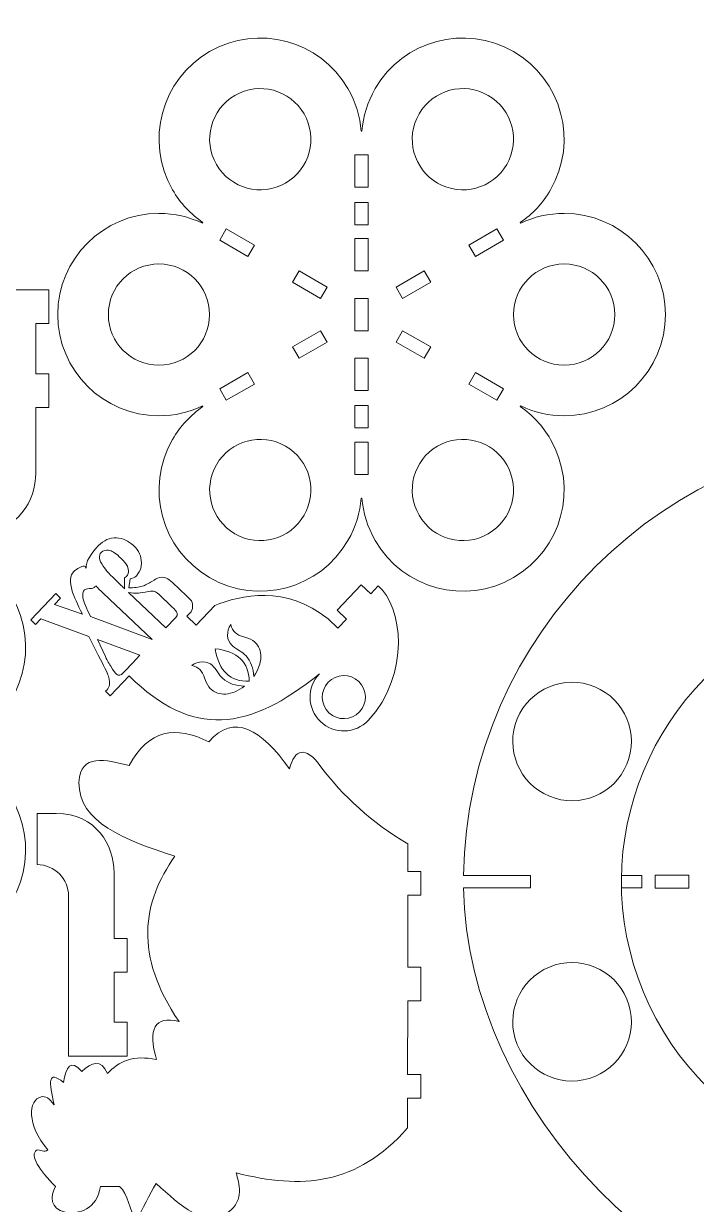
# Model space of a CAD drawing. Header units: centimetres. Extents: x -157 to -41, y -54 to 49.
# Drawn here: x -113.19 to -93.25, y 13.9 to 48.91 of the extents above; entities that cross this region are included whole.
import ezdxf

# ---------------------------------------------------------------- set-up
doc = ezdxf.new("R2010")
doc.units = ezdxf.units.CM
doc.header["$MEASUREMENT"] = 0
doc.layers.add('layer 1', color=7, linetype='Continuous')

msp = doc.modelspace()

# ---------------------------------------------------------------- linework, layer by layer
at = {"layer": 'layer 1', "color": 250, "lineweight": 9}
msp.add_lwpolyline([(-94.47464, 23.27589), (-93.47466, 23.27589), (-93.47466, 23.66587), (-94.47464, 23.66587), (-94.47464, 23.27589)], close=True, dxfattribs=at)
for points, knots in [([(-112.17679, 40.28108), (-112.17679, 41.93765), (-110.83336, 43.28108), (-109.17679, 43.28109), (-109.17679, 43.28109), (-108.7156, 43.28108), (-108.27876, 43.17683), (-107.88834, 42.99081), (-107.88834, 42.99081), (-107.88834, 42.99081), (-107.8773, 43.00989), (-107.8773, 43.00989), (-107.8773, 43.00989), (-108.23361, 43.25499), (-108.54229, 43.58122), (-108.77289, 43.98064), (-108.77289, 43.98064), (-109.60118, 45.41528), (-109.10945, 47.25044), (-107.67482, 48.07872), (-107.67482, 48.07872), (-106.24019, 48.90701), (-104.40503, 48.41528), (-103.57674, 46.98065), (-103.57674, 46.98065), (-103.34603, 46.58104), (-103.21787, 46.15032), (-103.18384, 45.71897), (-103.18384, 45.71897), (-103.18384, 45.71897), (-103.17284, 45.71899), (-103.17284, 45.71899), (-103.17284, 45.71899), (-103.17284, 45.71899), (-103.1619, 45.71897), (-103.1619, 45.71897), (-103.1619, 45.71897), (-103.12787, 46.15031), (-102.99967, 46.58103), (-102.76896, 46.98064), (-102.76896, 46.98064), (-101.94067, 48.41528), (-100.10551, 48.90701), (-98.67088, 48.07872), (-98.67088, 48.07872), (-97.23625, 47.25044), (-96.74452, 45.41528), (-97.5728, 43.98064), (-97.5728, 43.98064), (-97.8034, 43.58123), (-98.11213, 43.25498), (-98.46845, 43.00988), (-98.46845, 43.00988), (-98.46845, 43.00988), (-98.45741, 42.99082), (-98.45741, 42.99082), (-98.45741, 42.99082), (-98.06699, 43.17683), (-97.6301, 43.28108), (-97.16892, 43.28108), (-97.16892, 43.28108), (-95.51234, 43.28108), (-94.16891, 41.93765), (-94.16891, 40.28108), (-94.16891, 40.28108), (-94.16891, 38.62451), (-95.51234, 37.28108), (-97.16891, 37.28107), (-97.16891, 37.28107), (-97.6301, 37.28108), (-98.067, 37.38534), (-98.45741, 37.57136), (-98.45741, 37.57136), (-98.45741, 37.57136), (-98.46847, 37.55229), (-98.46847, 37.55229), (-98.46847, 37.55229), (-98.11214, 37.30718), (-97.80341, 36.98094), (-97.57281, 36.58152), (-97.57281, 36.58152), (-96.74452, 35.14688), (-97.23625, 33.31172), (-98.67088, 32.48344), (-98.67088, 32.48344), (-100.10551, 31.65515), (-101.94067, 32.14688), (-102.76896, 33.58151), (-102.76896, 33.58151), (-102.99967, 33.98112), (-103.12787, 34.41184), (-103.1619, 34.84319), (-103.1619, 34.84319), (-103.1619, 34.84319), (-103.17286, 34.84317), (-103.17286, 34.84317), (-103.17286, 34.84317), (-103.17286, 34.84317), (-103.18384, 34.84319), (-103.18384, 34.84319), (-103.18384, 34.84319), (-103.21787, 34.41185), (-103.34603, 33.98113), (-103.57674, 33.58152), (-103.57674, 33.58152), (-104.40503, 32.14688), (-106.24019, 31.65515), (-107.67482, 32.48344), (-107.67482, 32.48344), (-109.10945, 33.31172), (-109.60118, 35.14688), (-108.7729, 36.58152), (-108.7729, 36.58152), (-108.5423, 36.98093), (-108.23361, 37.30717), (-107.8773, 37.55227), (-107.8773, 37.55227), (-107.8773, 37.55227), (-107.88836, 37.57135), (-107.88836, 37.57135), (-107.88836, 37.57135), (-108.27878, 37.38533), (-108.7156, 37.28108), (-109.17678, 37.28108), (-109.17678, 37.28108), (-110.83336, 37.28108), (-112.17679, 38.62451), (-112.17679, 40.28108)], [0, 0, 0, 0, 0.03030303, 0.03030303, 0.03030303, 0.03030303, 0.06060606, 0.06060606, 0.06060606, 0.06060606, 0.09090909, 0.09090909, 0.09090909, 0.09090909, 0.12121212, 0.12121212, 0.12121212, 0.12121212, 0.15151515, 0.15151515, 0.15151515, 0.15151515, 0.18181818, 0.18181818, 0.18181818, 0.18181818, 0.21212121, 0.21212121, 0.21212121, 0.21212121, 0.24242424, 0.24242424, 0.24242424, 0.24242424, 0.27272727, 0.27272727, 0.27272727, 0.27272727, 0.3030303, 0.3030303, 0.3030303, 0.3030303, 0.33333333, 0.33333333, 0.33333333, 0.33333333, 0.36363636, 0.36363636, 0.36363636, 0.36363636, 0.39393939, 0.39393939, 0.39393939, 0.39393939, 0.42424242, 0.42424242, 0.42424242, 0.42424242, 0.45454545, 0.45454545, 0.45454545, 0.45454545, 0.48484848, 0.48484848, 0.48484848, 0.48484848, 0.51515152, 0.51515152, 0.51515152, 0.51515152, 0.54545455, 0.54545455, 0.54545455, 0.54545455, 0.57575758, 0.57575758, 0.57575758, 0.57575758, 0.60606061, 0.60606061, 0.60606061, 0.60606061, 0.63636364, 0.63636364, 0.63636364, 0.63636364, 0.66666667, 0.66666667, 0.66666667, 0.66666667, 0.6969697, 0.6969697, 0.6969697, 0.6969697, 0.72727273, 0.72727273, 0.72727273, 0.72727273, 0.75757576, 0.75757576, 0.75757576, 0.75757576, 0.78787879, 0.78787879, 0.78787879, 0.78787879, 0.81818182, 0.81818182, 0.81818182, 0.81818182, 0.84848485, 0.84848485, 0.84848485, 0.84848485, 0.87878788, 0.87878788, 0.87878788, 0.87878788, 0.90909091, 0.90909091, 0.90909091, 0.90909091, 0.93939394, 0.93939394, 0.93939394, 0.93939394, 1, 1, 1, 1]), ([(-106.92482, 46.77968), (-107.64214, 46.36554), (-107.88799, 45.44797), (-107.47386, 44.73064), (-107.47386, 44.73064), (-107.05971, 44.01332), (-106.14214, 43.76746), (-105.42482, 44.18161), (-105.42482, 44.18161), (-104.7075, 44.59575), (-104.46163, 45.51332), (-104.87578, 46.23064), (-104.87578, 46.23064), (-105.28992, 46.94796), (-106.2075, 47.19383), (-106.92482, 46.77968)], [0, 0, 0, 0, 0.2, 0.2, 0.2, 0.2, 0.4, 0.4, 0.4, 0.4, 0.6, 0.6, 0.6, 0.6, 1, 1, 1, 1]), ([(-99.42088, 46.77968), (-100.1382, 47.19383), (-101.05576, 46.94796), (-101.46992, 46.23064), (-101.46992, 46.23064), (-101.88407, 45.51332), (-101.6382, 44.59575), (-100.92088, 44.18161), (-100.92088, 44.18161), (-100.20356, 43.76746), (-99.28599, 44.01332), (-98.87184, 44.73064), (-98.87184, 44.73064), (-98.4577, 45.44796), (-98.70356, 46.36554), (-99.42088, 46.77968)], [0, 0, 0, 0, 0.2, 0.2, 0.2, 0.2, 0.4, 0.4, 0.4, 0.4, 0.6, 0.6, 0.6, 0.6, 1, 1, 1, 1]), ([(-103.36784, 44.0617), (-103.36784, 44.0617), (-103.36784, 45.0217), (-103.36784, 45.0217), (-103.36784, 45.0217), (-103.36784, 45.0217), (-102.97786, 45.0217), (-102.97786, 45.0217), (-102.97786, 45.0217), (-102.97786, 45.0217), (-102.97785, 44.06169), (-102.97785, 44.06169), (-102.97785, 44.06169), (-102.97785, 44.06169), (-103.36784, 44.0617), (-103.36784, 44.0617)], [0, 0, 0, 0, 0.2, 0.2, 0.2, 0.2, 0.4, 0.4, 0.4, 0.4, 0.6, 0.6, 0.6, 0.6, 1, 1, 1, 1]), ([(-103.37043, 42.94154), (-103.37043, 42.94154), (-103.37043, 43.60154), (-103.37043, 43.60154), (-103.37043, 43.60154), (-103.37043, 43.60154), (-102.98043, 43.60154), (-102.98043, 43.60154), (-102.98043, 43.60154), (-102.98043, 43.60154), (-102.98043, 42.94154), (-102.98043, 42.94154), (-102.98043, 42.94154), (-102.98043, 42.94154), (-103.37043, 42.94154), (-103.37043, 42.94154)], [0, 0, 0, 0, 0.2, 0.2, 0.2, 0.2, 0.4, 0.4, 0.4, 0.4, 0.6, 0.6, 0.6, 0.6, 1, 1, 1, 1]), ([(-106.54446, 42.00252), (-106.54446, 42.00252), (-107.37584, 42.48252), (-107.37584, 42.48252), (-107.37584, 42.48252), (-107.37584, 42.48252), (-107.18085, 42.82026), (-107.18085, 42.82026), (-107.18085, 42.82026), (-107.18085, 42.82026), (-106.34945, 42.34026), (-106.34945, 42.34026), (-106.34945, 42.34026), (-106.34945, 42.34026), (-106.54446, 42.00252), (-106.54446, 42.00252)], [0, 0, 0, 0, 0.2, 0.2, 0.2, 0.2, 0.4, 0.4, 0.4, 0.4, 0.6, 0.6, 0.6, 0.6, 1, 1, 1, 1]), ([(-99.99623, 42.34026), (-99.99623, 42.34026), (-99.16485, 42.82026), (-99.16485, 42.82026), (-99.16485, 42.82026), (-99.16485, 42.82026), (-98.96986, 42.48252), (-98.96986, 42.48252), (-98.96986, 42.48252), (-98.96986, 42.48252), (-99.80124, 42.00251), (-99.80124, 42.00251), (-99.80124, 42.00251), (-99.80124, 42.00251), (-99.99623, 42.34026), (-99.99623, 42.34026)], [0, 0, 0, 0, 0.2, 0.2, 0.2, 0.2, 0.4, 0.4, 0.4, 0.4, 0.6, 0.6, 0.6, 0.6, 1, 1, 1, 1]), ([(-103.36785, 41.57446), (-103.36785, 41.57446), (-103.36784, 42.53446), (-103.36784, 42.53446), (-103.36784, 42.53446), (-103.36784, 42.53446), (-102.97785, 42.53445), (-102.97785, 42.53445), (-102.97785, 42.53445), (-102.97785, 42.53445), (-102.97785, 41.57446), (-102.97785, 41.57446), (-102.97785, 41.57446), (-102.97785, 41.57446), (-103.36785, 41.57446), (-103.36785, 41.57446)], [0, 0, 0, 0, 0.2, 0.2, 0.2, 0.2, 0.4, 0.4, 0.4, 0.4, 0.6, 0.6, 0.6, 0.6, 1, 1, 1, 1]), ([(-107.67679, 40.28108), (-107.67679, 41.10937), (-108.34849, 41.78108), (-109.17679, 41.78108), (-109.17679, 41.78108), (-110.00507, 41.78108), (-110.67679, 41.10937), (-110.67679, 40.28108), (-110.67679, 40.28108), (-110.67679, 39.45279), (-110.00508, 38.78109), (-109.17679, 38.78108), (-109.17679, 38.78108), (-108.34849, 38.78108), (-107.67679, 39.45279), (-107.67679, 40.28108)], [0, 0, 0, 0, 0.2, 0.2, 0.2, 0.2, 0.4, 0.4, 0.4, 0.4, 0.6, 0.6, 0.6, 0.6, 1, 1, 1, 1]), ([(-95.66891, 40.28108), (-95.66891, 41.10937), (-96.34062, 41.78107), (-97.16891, 41.78108), (-97.16891, 41.78108), (-97.99721, 41.78108), (-98.66891, 41.10937), (-98.66891, 40.28108), (-98.66891, 40.28108), (-98.66891, 39.45279), (-97.99721, 38.78108), (-97.16891, 38.78108), (-97.16891, 38.78108), (-96.34063, 38.78108), (-95.66891, 39.45279), (-95.66891, 40.28108)], [0, 0, 0, 0, 0.2, 0.2, 0.2, 0.2, 0.4, 0.4, 0.4, 0.4, 0.6, 0.6, 0.6, 0.6, 1, 1, 1, 1]), ([(-104.39045, 40.7589), (-104.39045, 40.7589), (-105.22183, 41.2389), (-105.22183, 41.2389), (-105.22183, 41.2389), (-105.22183, 41.2389), (-105.02683, 41.57664), (-105.02683, 41.57664), (-105.02683, 41.57664), (-105.02683, 41.57664), (-104.19545, 41.09664), (-104.19545, 41.09664), (-104.19545, 41.09664), (-104.19545, 41.09664), (-104.39045, 40.7589), (-104.39045, 40.7589)], [0, 0, 0, 0, 0.2, 0.2, 0.2, 0.2, 0.4, 0.4, 0.4, 0.4, 0.6, 0.6, 0.6, 0.6, 1, 1, 1, 1]), ([(-102.15025, 41.09664), (-102.15025, 41.09664), (-101.31886, 41.57664), (-101.31886, 41.57664), (-101.31886, 41.57664), (-101.31886, 41.57664), (-101.12387, 41.23889), (-101.12387, 41.23889), (-101.12387, 41.23889), (-101.12387, 41.23889), (-101.95525, 40.7589), (-101.95525, 40.7589), (-101.95525, 40.7589), (-101.95525, 40.7589), (-102.15025, 41.09664), (-102.15025, 41.09664)], [0, 0, 0, 0, 0.2, 0.2, 0.2, 0.2, 0.4, 0.4, 0.4, 0.4, 0.6, 0.6, 0.6, 0.6, 1, 1, 1, 1]), ([(-112.8258, 35.58404), (-112.8258, 35.58404), (-112.8258, 37.5286), (-112.8258, 37.5286), (-112.8258, 37.5286), (-112.8258, 37.5286), (-112.4358, 37.5286), (-112.4358, 37.5286), (-112.4358, 37.5286), (-112.4358, 37.5286), (-112.4358, 38.5286), (-112.4358, 38.5286), (-112.4358, 38.5286), (-112.4358, 38.5286), (-112.8258, 38.5286), (-112.8258, 38.5286), (-112.8258, 38.5286), (-112.8258, 38.5286), (-112.8258, 40.01584), (-112.8258, 40.01584), (-112.8258, 40.01584), (-112.8258, 40.01584), (-112.4358, 40.01584), (-112.4358, 40.01584), (-112.4358, 40.01584), (-112.4358, 40.01584), (-112.4358, 41.01584), (-112.4358, 41.01584), (-112.4358, 41.01584), (-112.4358, 41.01584), (-112.8258, 41.01584), (-112.8258, 41.01584), (-112.8258, 41.01584), (-112.8258, 41.01584), (-114.1717, 41.01584), (-114.1717, 41.01584), (-114.1717, 41.01584), (-114.1717, 41.01584), (-114.1717, 36.27825), (-114.1717, 36.27825), (-114.1717, 36.27825), (-114.1717, 35.76305), (-114.59321, 35.34151), (-115.10844, 35.34151), (-115.10844, 35.34151), (-115.10844, 35.34151), (-115.10844, 34.96552), (-115.10844, 34.96552), (-115.10844, 34.96552), (-115.10844, 34.96552), (-115.10844, 33.8242), (-115.10844, 33.8242), (-115.10844, 33.8242), (-115.10844, 33.8242), (-114.53778, 33.8242), (-114.53778, 33.8242), (-114.53778, 33.8242), (-113.35733, 33.8242), (-112.8258, 34.77207), (-112.8258, 35.58404)], [0, 0, 0, 0, 0.0625, 0.0625, 0.0625, 0.0625, 0.125, 0.125, 0.125, 0.125, 0.1875, 0.1875, 0.1875, 0.1875, 0.25, 0.25, 0.25, 0.25, 0.3125, 0.3125, 0.3125, 0.3125, 0.375, 0.375, 0.375, 0.375, 0.4375, 0.4375, 0.4375, 0.4375, 0.5, 0.5, 0.5, 0.5, 0.5625, 0.5625, 0.5625, 0.5625, 0.625, 0.625, 0.625, 0.625, 0.6875, 0.6875, 0.6875, 0.6875, 0.75, 0.75, 0.75, 0.75, 0.8125, 0.8125, 0.8125, 0.8125, 0.875, 0.875, 0.875, 0.875, 1, 1, 1, 1]), ([(-103.37043, 39.80109), (-103.37043, 39.80109), (-103.37043, 40.76109), (-103.37043, 40.76109), (-103.37043, 40.76109), (-103.37043, 40.76109), (-102.98043, 40.76109), (-102.98043, 40.76109), (-102.98043, 40.76109), (-102.98043, 40.76109), (-102.98043, 39.80109), (-102.98043, 39.80109), (-102.98043, 39.80109), (-102.98043, 39.80109), (-103.37043, 39.80109), (-103.37043, 39.80109)], [0, 0, 0, 0, 0.2, 0.2, 0.2, 0.2, 0.4, 0.4, 0.4, 0.4, 0.6, 0.6, 0.6, 0.6, 1, 1, 1, 1]), ([(-104.19545, 39.46552), (-104.19545, 39.46552), (-105.02684, 38.98552), (-105.02684, 38.98552), (-105.02684, 38.98552), (-105.02684, 38.98552), (-105.22183, 39.32327), (-105.22183, 39.32327), (-105.22183, 39.32327), (-105.22183, 39.32327), (-104.39045, 39.80326), (-104.39045, 39.80326), (-104.39045, 39.80326), (-104.39045, 39.80326), (-104.19545, 39.46552), (-104.19545, 39.46552)], [0, 0, 0, 0, 0.2, 0.2, 0.2, 0.2, 0.4, 0.4, 0.4, 0.4, 0.6, 0.6, 0.6, 0.6, 1, 1, 1, 1]), ([(-101.95525, 39.80326), (-101.95525, 39.80326), (-101.12387, 39.32326), (-101.12387, 39.32326), (-101.12387, 39.32326), (-101.12387, 39.32326), (-101.31887, 38.98552), (-101.31887, 38.98552), (-101.31887, 38.98552), (-101.31887, 38.98552), (-102.15025, 39.46552), (-102.15025, 39.46552), (-102.15025, 39.46552), (-102.15025, 39.46552), (-101.95525, 39.80326), (-101.95525, 39.80326)], [0, 0, 0, 0, 0.2, 0.2, 0.2, 0.2, 0.4, 0.4, 0.4, 0.4, 0.6, 0.6, 0.6, 0.6, 1, 1, 1, 1]), ([(-102.97785, 38.9877), (-102.97785, 38.9877), (-102.97785, 38.0277), (-102.97785, 38.0277), (-102.97785, 38.0277), (-102.97785, 38.0277), (-103.36785, 38.0277), (-103.36785, 38.0277), (-103.36785, 38.0277), (-103.36785, 38.0277), (-103.36785, 38.9877), (-103.36785, 38.9877), (-103.36785, 38.9877), (-103.36785, 38.9877), (-102.97785, 38.9877), (-102.97785, 38.9877)], [0, 0, 0, 0, 0.2, 0.2, 0.2, 0.2, 0.4, 0.4, 0.4, 0.4, 0.6, 0.6, 0.6, 0.6, 1, 1, 1, 1]), ([(-106.34947, 38.2219), (-106.34947, 38.2219), (-107.18085, 37.7419), (-107.18085, 37.7419), (-107.18085, 37.7419), (-107.18085, 37.7419), (-107.37584, 38.07964), (-107.37584, 38.07964), (-107.37584, 38.07964), (-107.37584, 38.07964), (-106.54445, 38.55965), (-106.54445, 38.55965), (-106.54445, 38.55965), (-106.54445, 38.55965), (-106.34947, 38.2219), (-106.34947, 38.2219)], [0, 0, 0, 0, 0.2, 0.2, 0.2, 0.2, 0.4, 0.4, 0.4, 0.4, 0.6, 0.6, 0.6, 0.6, 1, 1, 1, 1]), ([(-99.80124, 38.55964), (-99.80124, 38.55964), (-98.96985, 38.07964), (-98.96985, 38.07964), (-98.96985, 38.07964), (-98.96985, 38.07964), (-99.16485, 37.7419), (-99.16485, 37.7419), (-99.16485, 37.7419), (-99.16485, 37.7419), (-99.99624, 38.2219), (-99.99624, 38.2219), (-99.99624, 38.2219), (-99.99624, 38.2219), (-99.80124, 38.55964), (-99.80124, 38.55964)], [0, 0, 0, 0, 0.2, 0.2, 0.2, 0.2, 0.4, 0.4, 0.4, 0.4, 0.6, 0.6, 0.6, 0.6, 1, 1, 1, 1]), ([(-103.37043, 36.92414), (-103.37043, 36.92414), (-103.37043, 37.58414), (-103.37043, 37.58414), (-103.37043, 37.58414), (-103.37043, 37.58414), (-102.98043, 37.58414), (-102.98043, 37.58414), (-102.98043, 37.58414), (-102.98043, 37.58414), (-102.98043, 36.92414), (-102.98043, 36.92414), (-102.98043, 36.92414), (-102.98043, 36.92414), (-103.37043, 36.92414), (-103.37043, 36.92414)], [0, 0, 0, 0, 0.2, 0.2, 0.2, 0.2, 0.4, 0.4, 0.4, 0.4, 0.6, 0.6, 0.6, 0.6, 1, 1, 1, 1]), ([(-105.42482, 36.38055), (-106.14214, 36.7947), (-107.05971, 36.54884), (-107.47386, 35.83152), (-107.47386, 35.83152), (-107.888, 35.1142), (-107.64214, 34.19662), (-106.92482, 33.78248), (-106.92482, 33.78248), (-106.2075, 33.36833), (-105.28994, 33.6142), (-104.87578, 34.33152), (-104.87578, 34.33152), (-104.46163, 35.04884), (-104.7075, 35.96641), (-105.42482, 36.38055)], [0, 0, 0, 0, 0.2, 0.2, 0.2, 0.2, 0.4, 0.4, 0.4, 0.4, 0.6, 0.6, 0.6, 0.6, 1, 1, 1, 1]), ([(-100.92088, 36.38055), (-101.6382, 35.96641), (-101.88407, 35.04884), (-101.46992, 34.33152), (-101.46992, 34.33152), (-101.05578, 33.6142), (-100.1382, 33.36833), (-99.42088, 33.78248), (-99.42088, 33.78248), (-98.70356, 34.19662), (-98.45771, 35.11419), (-98.87184, 35.83152), (-98.87184, 35.83152), (-99.28599, 36.54884), (-100.20356, 36.7947), (-100.92088, 36.38055)], [0, 0, 0, 0, 0.2, 0.2, 0.2, 0.2, 0.4, 0.4, 0.4, 0.4, 0.6, 0.6, 0.6, 0.6, 1, 1, 1, 1]), ([(-121.32812, 36.41761), (-119.67155, 36.41761), (-118.32812, 35.07418), (-118.32811, 33.41761), (-118.32811, 33.41761), (-118.32812, 32.95642), (-118.43237, 32.51958), (-118.61839, 32.12916), (-118.61839, 32.12916), (-118.61839, 32.12916), (-118.59931, 32.11812), (-118.59931, 32.11812), (-118.59931, 32.11812), (-118.35421, 32.47443), (-118.02798, 32.78311), (-117.62856, 33.01371), (-117.62856, 33.01371), (-116.19392, 33.842), (-114.35876, 33.35027), (-113.53048, 31.91564), (-113.53048, 31.91564), (-112.70219, 30.48101), (-113.19392, 28.64585), (-114.62855, 27.81756), (-114.62855, 27.81756), (-115.02816, 27.58685), (-115.45888, 27.45869), (-115.89023, 27.42466), (-115.89023, 27.42466), (-115.89023, 27.42466), (-115.89021, 27.41366), (-115.89021, 27.41366), (-115.89021, 27.41366), (-115.89021, 27.41366), (-115.89023, 27.40272), (-115.89023, 27.40272), (-115.89023, 27.40272), (-115.45889, 27.36869), (-115.02817, 27.24049), (-114.62856, 27.00978), (-114.62856, 27.00978), (-113.19392, 26.18149), (-112.70219, 24.34633), (-113.53048, 22.9117), (-113.53048, 22.9117), (-114.35876, 21.47707), (-116.19392, 20.98534), (-117.62856, 21.81362), (-117.62856, 21.81362), (-118.02797, 22.04422), (-118.35422, 22.35295), (-118.59932, 22.70927), (-118.59932, 22.70927), (-118.59932, 22.70927), (-118.61838, 22.69823), (-118.61838, 22.69823), (-118.61838, 22.69823), (-118.43237, 22.30781), (-118.32812, 21.87092), (-118.32812, 21.40974), (-118.32812, 21.40974), (-118.32812, 19.75316), (-119.67155, 18.40973), (-121.32812, 18.40973), (-121.32812, 18.40973), (-122.98469, 18.40973), (-124.32812, 19.75316), (-124.32813, 21.40973), (-124.32813, 21.40973), (-124.32812, 21.87092), (-124.22386, 22.30782), (-124.03784, 22.69823), (-124.03784, 22.69823), (-124.03784, 22.69823), (-124.05691, 22.70929), (-124.05691, 22.70929), (-124.05691, 22.70929), (-124.30202, 22.35296), (-124.62826, 22.04423), (-125.02768, 21.81363), (-125.02768, 21.81363), (-126.46232, 20.98534), (-128.29748, 21.47707), (-129.12576, 22.9117), (-129.12576, 22.9117), (-129.95405, 24.34633), (-129.46232, 26.18149), (-128.02769, 27.00978), (-128.02769, 27.00978), (-127.62808, 27.24049), (-127.19736, 27.36869), (-126.76601, 27.40272), (-126.76601, 27.40272), (-126.76601, 27.40272), (-126.76603, 27.41368), (-126.76603, 27.41368), (-126.76603, 27.41368), (-126.76603, 27.41368), (-126.76601, 27.42466), (-126.76601, 27.42466), (-126.76601, 27.42466), (-127.19735, 27.45869), (-127.62807, 27.58685), (-128.02768, 27.81756), (-128.02768, 27.81756), (-129.46232, 28.64585), (-129.95405, 30.48101), (-129.12576, 31.91564), (-129.12576, 31.91564), (-128.29748, 33.35027), (-126.46232, 33.842), (-125.02768, 33.01372), (-125.02768, 33.01372), (-124.62827, 32.78312), (-124.30203, 32.47443), (-124.05693, 32.11812), (-124.05693, 32.11812), (-124.05693, 32.11812), (-124.03785, 32.12918), (-124.03785, 32.12918), (-124.03785, 32.12918), (-124.22387, 32.5196), (-124.32812, 32.95642), (-124.32812, 33.4176), (-124.32812, 33.4176), (-124.32812, 35.07418), (-122.98469, 36.41761), (-121.32812, 36.41761)], [0, 0, 0, 0, 0.03030303, 0.03030303, 0.03030303, 0.03030303, 0.06060606, 0.06060606, 0.06060606, 0.06060606, 0.09090909, 0.09090909, 0.09090909, 0.09090909, 0.12121212, 0.12121212, 0.12121212, 0.12121212, 0.15151515, 0.15151515, 0.15151515, 0.15151515, 0.18181818, 0.18181818, 0.18181818, 0.18181818, 0.21212121, 0.21212121, 0.21212121, 0.21212121, 0.24242424, 0.24242424, 0.24242424, 0.24242424, 0.27272727, 0.27272727, 0.27272727, 0.27272727, 0.3030303, 0.3030303, 0.3030303, 0.3030303, 0.33333333, 0.33333333, 0.33333333, 0.33333333, 0.36363636, 0.36363636, 0.36363636, 0.36363636, 0.39393939, 0.39393939, 0.39393939, 0.39393939, 0.42424242, 0.42424242, 0.42424242, 0.42424242, 0.45454545, 0.45454545, 0.45454545, 0.45454545, 0.48484848, 0.48484848, 0.48484848, 0.48484848, 0.51515152, 0.51515152, 0.51515152, 0.51515152, 0.54545455, 0.54545455, 0.54545455, 0.54545455, 0.57575758, 0.57575758, 0.57575758, 0.57575758, 0.60606061, 0.60606061, 0.60606061, 0.60606061, 0.63636364, 0.63636364, 0.63636364, 0.63636364, 0.66666667, 0.66666667, 0.66666667, 0.66666667, 0.6969697, 0.6969697, 0.6969697, 0.6969697, 0.72727273, 0.72727273, 0.72727273, 0.72727273, 0.75757576, 0.75757576, 0.75757576, 0.75757576, 0.78787879, 0.78787879, 0.78787879, 0.78787879, 0.81818182, 0.81818182, 0.81818182, 0.81818182, 0.84848485, 0.84848485, 0.84848485, 0.84848485, 0.87878788, 0.87878788, 0.87878788, 0.87878788, 0.90909091, 0.90909091, 0.90909091, 0.90909091, 0.93939394, 0.93939394, 0.93939394, 0.93939394, 1, 1, 1, 1]), ([(-102.97785, 36.50046), (-102.97785, 36.50046), (-102.97785, 35.54046), (-102.97785, 35.54046), (-102.97785, 35.54046), (-102.97785, 35.54046), (-103.36785, 35.54046), (-103.36785, 35.54046), (-103.36785, 35.54046), (-103.36785, 35.54046), (-103.36785, 36.50046), (-103.36785, 36.50046), (-103.36785, 36.50046), (-103.36785, 36.50046), (-102.97785, 36.50046), (-102.97785, 36.50046)], [0, 0, 0, 0, 0.2, 0.2, 0.2, 0.2, 0.4, 0.4, 0.4, 0.4, 0.6, 0.6, 0.6, 0.6, 1, 1, 1, 1]), ([(-87.09066, 36.71948), (-87.09066, 36.71948), (-87.09066, 34.26452), (-87.09066, 34.26452), (-87.09066, 34.26452), (-87.09066, 34.26452), (-86.72065, 34.26452), (-86.72065, 34.26452), (-86.72065, 34.26452), (-86.72065, 34.26452), (-86.72065, 36.71883), (-86.72065, 36.71883), (-86.72065, 36.71883), (-79.56854, 36.60933), (-73.75759, 30.67832), (-73.65705, 23.65587), (-73.65705, 23.65587), (-73.65705, 23.65587), (-75.64841, 23.65587), (-75.64841, 23.65587), (-75.64841, 23.65587), (-75.64841, 23.65587), (-75.64841, 23.28587), (-75.64841, 23.28587), (-75.64841, 23.28587), (-75.64841, 23.28587), (-73.6577, 23.28587), (-73.6577, 23.28587), (-73.6577, 23.28587), (-73.7672, 16.13413), (-79.69826, 10.32241), (-86.72066, 10.22226), (-86.72066, 10.22226), (-86.72066, 10.22226), (-86.72066, 12.67722), (-86.72066, 12.67722), (-86.72066, 12.67722), (-86.72066, 12.67722), (-87.09066, 12.67722), (-87.09066, 12.67722), (-87.09066, 12.67722), (-87.09066, 12.67722), (-87.09066, 10.22291), (-87.09066, 10.22291), (-87.09066, 10.22291), (-93.87503, 10.23972), (-100.02783, 16.72707), (-100.15427, 23.28587), (-100.15427, 23.28587), (-100.15427, 23.28587), (-98.16291, 23.28587), (-98.16291, 23.28587), (-98.16291, 23.28587), (-98.16291, 23.28587), (-98.16291, 23.65587), (-98.16291, 23.65587), (-98.16291, 23.65587), (-98.16291, 23.65587), (-100.15362, 23.65587), (-100.15362, 23.65587), (-100.15362, 23.65587), (-100.04407, 30.80987), (-94.11743, 36.61888), (-87.09066, 36.71948)], [0, 0, 0, 0, 0.05882353, 0.05882353, 0.05882353, 0.05882353, 0.11764706, 0.11764706, 0.11764706, 0.11764706, 0.17647059, 0.17647059, 0.17647059, 0.17647059, 0.23529412, 0.23529412, 0.23529412, 0.23529412, 0.29411765, 0.29411765, 0.29411765, 0.29411765, 0.35294118, 0.35294118, 0.35294118, 0.35294118, 0.41176471, 0.41176471, 0.41176471, 0.41176471, 0.47058824, 0.47058824, 0.47058824, 0.47058824, 0.52941176, 0.52941176, 0.52941176, 0.52941176, 0.58823529, 0.58823529, 0.58823529, 0.58823529, 0.64705882, 0.64705882, 0.64705882, 0.64705882, 0.70588235, 0.70588235, 0.70588235, 0.70588235, 0.76470588, 0.76470588, 0.76470588, 0.76470588, 0.82352941, 0.82352941, 0.82352941, 0.82352941, 0.88235294, 0.88235294, 0.88235294, 0.88235294, 1, 1, 1, 1]), ([(-108.35109, 31.33649), (-108.35109, 31.33649), (-108.07476, 31.07329), (-108.07476, 31.07329), (-108.07476, 31.07329), (-108.07476, 31.07329), (-107.51949, 31.65574), (-107.51949, 31.65574), (-107.51949, 31.65574), (-106.76787, 31.963), (-105.41063, 32.2733), (-104.16086, 31.25907), (-104.16086, 31.25907), (-104.16086, 31.25907), (-103.87122, 30.98319), (-103.87122, 30.98319), (-103.87122, 30.98319), (-103.87122, 30.98319), (-103.61558, 31.25158), (-103.61558, 31.25158), (-103.61558, 31.25158), (-103.61558, 31.25158), (-103.89799, 31.52057), (-103.89799, 31.52057), (-103.89799, 31.52057), (-103.89799, 31.52057), (-103.18071, 32.27364), (-103.18071, 32.27364), (-103.18071, 32.27364), (-103.18071, 32.27364), (-102.8983, 32.00465), (-102.8983, 32.00465), (-102.8983, 32.00465), (-102.8983, 32.00465), (-102.67605, 32.23799), (-102.67605, 32.23799), (-102.67605, 32.23799), (-101.96964, 31.64944), (-101.70091, 29.62682), (-102.97461, 28.25142), (-102.97461, 28.25142), (-103.3498, 27.84626), (-103.98856, 27.83616), (-104.3884, 28.217), (-104.3884, 28.217), (-104.78824, 28.59784), (-104.80366, 29.23095), (-104.42281, 29.6308), (-104.42281, 29.6308), (-106.51712, 27.92954), (-108.18587, 27.71831), (-110.05325, 29.56516), (-110.05325, 29.56516), (-110.05325, 29.56516), (-110.05838, 29.5701), (-110.05838, 29.5701), (-110.05838, 29.5701), (-110.05838, 29.5701), (-110.61836, 28.98217), (-110.61836, 28.98217), (-110.61836, 28.98217), (-110.61836, 28.98217), (-110.76028, 29.11735), (-110.76028, 29.11735), (-110.76028, 29.11735), (-110.74129, 29.13256), (-110.72846, 29.14365), (-110.72181, 29.15063), (-110.72181, 29.15063), (-110.63701, 29.23966), (-110.61721, 29.3623), (-110.66238, 29.51853), (-110.66238, 29.51853), (-110.68896, 29.61377), (-110.77188, 29.79431), (-110.91115, 30.06013), (-110.91115, 30.06013), (-110.91115, 30.06013), (-110.97807, 30.18881), (-110.97807, 30.18881), (-110.97807, 30.18881), (-110.97807, 30.18881), (-111.25457, 30.73683), (-111.25457, 30.73683), (-111.25457, 30.73683), (-111.25457, 30.73683), (-112.67624, 31.26189), (-112.67624, 31.26189), (-112.67624, 31.26189), (-112.67624, 31.26189), (-112.83337, 31.09691), (-112.83337, 31.09691), (-112.83337, 31.09691), (-112.83337, 31.09691), (-112.97529, 31.23209), (-112.97529, 31.23209), (-112.97529, 31.23209), (-112.97529, 31.23209), (-112.23451, 32.00982), (-112.23451, 32.00982), (-112.23451, 32.00982), (-112.23451, 32.00982), (-112.09259, 31.87465), (-112.09259, 31.87465), (-112.09259, 31.87465), (-112.09259, 31.87465), (-112.26969, 31.68872), (-112.26969, 31.68872), (-112.26969, 31.68872), (-112.26969, 31.68872), (-111.44548, 31.40313), (-111.44548, 31.40313), (-111.44548, 31.40313), (-111.59702, 31.69397), (-111.69691, 31.92064), (-111.74516, 32.08312), (-111.74516, 32.08312), (-111.82611, 32.35334), (-111.81089, 32.54694), (-111.69948, 32.66391), (-111.69948, 32.66391), (-111.65958, 32.7058), (-111.5997, 32.74616), (-111.51986, 32.78499), (-111.51986, 32.78499), (-111.44003, 32.82382), (-111.38829, 32.83197), (-111.36463, 32.80943), (-111.36463, 32.80943), (-111.35876, 32.80384), (-111.34972, 32.79013), (-111.33758, 32.76831), (-111.33758, 32.76831), (-111.34414, 32.94511), (-111.22045, 33.16684), (-110.96639, 33.43357), (-110.96639, 33.43357), (-110.81508, 33.59243), (-110.63727, 33.6678), (-110.43299, 33.65968), (-110.43299, 33.65968), (-110.24647, 33.65184), (-110.07871, 33.57695), (-109.92969, 33.43502), (-109.92969, 33.43502), (-109.77122, 33.28407), (-109.69373, 33.11204), (-109.69722, 32.91893), (-109.69722, 32.91893), (-109.70108, 32.77278), (-109.7371, 32.66391), (-109.80528, 32.59234), (-109.80528, 32.59234), (-109.81456, 32.57787), (-109.82526, 32.56308), (-109.83737, 32.54799), (-109.83737, 32.54799), (-109.84949, 32.5329), (-109.85805, 32.52273), (-109.86303, 32.51749), (-109.86303, 32.51749), (-109.89795, 32.48083), (-109.95394, 32.45758), (-110.03099, 32.44773), (-110.03099, 32.44773), (-110.03099, 32.44773), (-110.0671, 32.18246), (-110.0671, 32.18246), (-110.0671, 32.18246), (-109.91518, 32.18093), (-109.78219, 32.19742), (-109.66811, 32.23194), (-109.66811, 32.23194), (-109.63063, 32.24287), (-109.58669, 32.26177), (-109.53627, 32.28866), (-109.53627, 32.28866), (-109.48584, 32.31555), (-109.4356, 32.34344), (-109.38553, 32.37233), (-109.38553, 32.37233), (-109.29108, 32.42887), (-109.23733, 32.45924), (-109.22428, 32.46347), (-109.22428, 32.46347), (-109.123, 32.5035), (-109.03162, 32.5047), (-108.95016, 32.46708), (-108.95016, 32.46708), (-108.90305, 32.4455), (-108.84519, 32.40205), (-108.7766, 32.33672), (-108.7766, 32.33672), (-108.7766, 32.33672), (-108.36148, 31.94133), (-108.36148, 31.94133), (-108.36148, 31.94133), (-108.36148, 31.94133), (-108.24794, 31.83319), (-108.24794, 31.83319), (-108.24794, 31.83319), (-108.19591, 31.78363), (-108.17283, 31.71669), (-108.17869, 31.63239), (-108.17869, 31.63239), (-108.18497, 31.54764), (-108.21118, 31.48104), (-108.25775, 31.43216), (-108.25775, 31.43216), (-108.25775, 31.43216), (-108.35109, 31.33649), (-108.35109, 31.33649)], [0, 0, 0, 0, 0.01851852, 0.01851852, 0.01851852, 0.01851852, 0.03703704, 0.03703704, 0.03703704, 0.03703704, 0.05555556, 0.05555556, 0.05555556, 0.05555556, 0.07407407, 0.07407407, 0.07407407, 0.07407407, 0.09259259, 0.09259259, 0.09259259, 0.09259259, 0.11111111, 0.11111111, 0.11111111, 0.11111111, 0.12962963, 0.12962963, 0.12962963, 0.12962963, 0.14814815, 0.14814815, 0.14814815, 0.14814815, 0.16666667, 0.16666667, 0.16666667, 0.16666667, 0.18518519, 0.18518519, 0.18518519, 0.18518519, 0.2037037, 0.2037037, 0.2037037, 0.2037037, 0.22222222, 0.22222222, 0.22222222, 0.22222222, 0.24074074, 0.24074074, 0.24074074, 0.24074074, 0.25925926, 0.25925926, 0.25925926, 0.25925926, 0.27777778, 0.27777778, 0.27777778, 0.27777778, 0.2962963, 0.2962963, 0.2962963, 0.2962963, 0.31481481, 0.31481481, 0.31481481, 0.31481481, 0.33333333, 0.33333333, 0.33333333, 0.33333333, 0.35185185, 0.35185185, 0.35185185, 0.35185185, 0.37037037, 0.37037037, 0.37037037, 0.37037037, 0.38888889, 0.38888889, 0.38888889, 0.38888889, 0.40740741, 0.40740741, 0.40740741, 0.40740741, 0.42592593, 0.42592593, 0.42592593, 0.42592593, 0.44444444, 0.44444444, 0.44444444, 0.44444444, 0.46296296, 0.46296296, 0.46296296, 0.46296296, 0.48148148, 0.48148148, 0.48148148, 0.48148148, 0.5, 0.5, 0.5, 0.5, 0.51851852, 0.51851852, 0.51851852, 0.51851852, 0.53703704, 0.53703704, 0.53703704, 0.53703704, 0.55555556, 0.55555556, 0.55555556, 0.55555556, 0.57407407, 0.57407407, 0.57407407, 0.57407407, 0.59259259, 0.59259259, 0.59259259, 0.59259259, 0.61111111, 0.61111111, 0.61111111, 0.61111111, 0.62962963, 0.62962963, 0.62962963, 0.62962963, 0.64814815, 0.64814815, 0.64814815, 0.64814815, 0.66666667, 0.66666667, 0.66666667, 0.66666667, 0.68518519, 0.68518519, 0.68518519, 0.68518519, 0.7037037, 0.7037037, 0.7037037, 0.7037037, 0.72222222, 0.72222222, 0.72222222, 0.72222222, 0.74074074, 0.74074074, 0.74074074, 0.74074074, 0.75925926, 0.75925926, 0.75925926, 0.75925926, 0.77777778, 0.77777778, 0.77777778, 0.77777778, 0.7962963, 0.7962963, 0.7962963, 0.7962963, 0.81481481, 0.81481481, 0.81481481, 0.81481481, 0.83333333, 0.83333333, 0.83333333, 0.83333333, 0.85185185, 0.85185185, 0.85185185, 0.85185185, 0.87037037, 0.87037037, 0.87037037, 0.87037037, 0.88888889, 0.88888889, 0.88888889, 0.88888889, 0.90740741, 0.90740741, 0.90740741, 0.90740741, 0.92592593, 0.92592593, 0.92592593, 0.92592593, 0.94444444, 0.94444444, 0.94444444, 0.94444444, 0.96296296, 0.96296296, 0.96296296, 0.96296296, 1, 1, 1, 1]), ([(-110.19515, 32.1546), (-110.19515, 32.1546), (-110.20145, 32.4819), (-110.20145, 32.4819), (-110.20145, 32.4819), (-110.17826, 32.48729), (-110.15858, 32.49849), (-110.14195, 32.51595), (-110.14195, 32.51595), (-110.11867, 32.54039), (-110.1013, 32.57046), (-110.09069, 32.60529), (-110.09069, 32.60529), (-110.08006, 32.64013), (-110.07574, 32.66598), (-110.07854, 32.68197), (-110.07854, 32.68197), (-110.09732, 32.76646), (-110.10818, 32.81426), (-110.11196, 32.8245), (-110.11196, 32.8245), (-110.145, 32.88928), (-110.22538, 32.98249), (-110.35311, 33.10415), (-110.35311, 33.10415), (-110.47138, 33.2168), (-110.57618, 33.28082), (-110.66752, 33.29623), (-110.66752, 33.29623), (-110.75885, 33.31164), (-110.83195, 33.29054), (-110.88683, 33.23293), (-110.88683, 33.23293), (-110.97329, 33.14215), (-110.95545, 33.00695), (-110.8333, 32.82734), (-110.8333, 32.82734), (-110.7532, 32.70777), (-110.61026, 32.54998), (-110.40448, 32.35398), (-110.40448, 32.35398), (-110.36664, 32.31794), (-110.33056, 32.28358), (-110.29627, 32.25091), (-110.29627, 32.25091), (-110.26197, 32.21824), (-110.22826, 32.18614), (-110.19515, 32.1546)], [0, 0, 0, 0, 0.07692308, 0.07692308, 0.07692308, 0.07692308, 0.15384615, 0.15384615, 0.15384615, 0.15384615, 0.23076923, 0.23076923, 0.23076923, 0.23076923, 0.30769231, 0.30769231, 0.30769231, 0.30769231, 0.38461538, 0.38461538, 0.38461538, 0.38461538, 0.46153846, 0.46153846, 0.46153846, 0.46153846, 0.53846154, 0.53846154, 0.53846154, 0.53846154, 0.61538462, 0.61538462, 0.61538462, 0.61538462, 0.69230769, 0.69230769, 0.69230769, 0.69230769, 0.76923077, 0.76923077, 0.76923077, 0.76923077, 0.84615385, 0.84615385, 0.84615385, 0.84615385, 1, 1, 1, 1]), ([(-90.18371, 31.38478), (-85.81372, 33.19489), (-80.80187, 31.1189), (-78.99175, 26.74892), (-78.99175, 26.74892), (-77.18164, 22.37893), (-79.25763, 17.36708), (-83.62761, 15.55696), (-83.62761, 15.55696), (-87.9976, 13.74685), (-93.00945, 15.82284), (-94.81957, 20.19282), (-94.81957, 20.19282), (-96.62968, 24.56281), (-94.55369, 29.57466), (-90.18371, 31.38478)], [0, 0, 0, 0, 0.2, 0.2, 0.2, 0.2, 0.4, 0.4, 0.4, 0.4, 0.6, 0.6, 0.6, 0.6, 1, 1, 1, 1]), ([(-111.04394, 32.2396), (-111.05704, 32.22393), (-111.06662, 32.21294), (-111.0726, 32.20667), (-111.0726, 32.20667), (-111.10088, 32.17698), (-111.15507, 32.16035), (-111.23518, 32.15675), (-111.23518, 32.15675), (-111.3153, 32.15315), (-111.36535, 32.14087), (-111.38529, 32.11993), (-111.38529, 32.11993), (-111.43185, 32.07105), (-111.44718, 31.99574), (-111.43129, 31.89403), (-111.43129, 31.89403), (-111.41058, 31.76776), (-111.3343, 31.58025), (-111.20128, 31.33034), (-111.20128, 31.33034), (-111.20128, 31.33034), (-109.38174, 30.64553), (-109.38174, 30.64553), (-109.38174, 30.64553), (-109.38174, 30.64553), (-110.8304, 32.02048), (-110.8304, 32.02048), (-110.8304, 32.02048), (-110.91126, 32.0975), (-110.98241, 32.17054), (-111.04394, 32.2396)], [0, 0, 0, 0, 0.11111111, 0.11111111, 0.11111111, 0.11111111, 0.22222222, 0.22222222, 0.22222222, 0.22222222, 0.33333333, 0.33333333, 0.33333333, 0.33333333, 0.44444444, 0.44444444, 0.44444444, 0.44444444, 0.55555556, 0.55555556, 0.55555556, 0.55555556, 0.66666667, 0.66666667, 0.66666667, 0.66666667, 0.77777778, 0.77777778, 0.77777778, 0.77777778, 1, 1, 1, 1]), ([(-108.97464, 30.99209), (-108.97464, 30.99209), (-108.68115, 31.30021), (-108.68115, 31.30021), (-108.68115, 31.30021), (-108.64083, 31.34255), (-108.62759, 31.38487), (-108.64059, 31.42806), (-108.64059, 31.42806), (-108.65401, 31.47081), (-108.70802, 31.53724), (-108.80263, 31.62736), (-108.80263, 31.62736), (-108.80263, 31.62736), (-109.18227, 31.98895), (-109.18227, 31.98895), (-109.18227, 31.98895), (-109.23195, 32.03627), (-109.27301, 32.06538), (-109.30545, 32.07631), (-109.30545, 32.07631), (-109.3379, 32.08724), (-109.39757, 32.08497), (-109.48405, 32.06996), (-109.48405, 32.06996), (-109.62745, 32.04255), (-109.72851, 32.02644), (-109.78682, 32.02205), (-109.78682, 32.02205), (-109.8804, 32.01379), (-109.97721, 32.02109), (-110.07807, 32.04308), (-110.07807, 32.04308), (-110.07807, 32.04308), (-108.97464, 30.99209), (-108.97464, 30.99209)], [0, 0, 0, 0, 0.1, 0.1, 0.1, 0.1, 0.2, 0.2, 0.2, 0.2, 0.3, 0.3, 0.3, 0.3, 0.4, 0.4, 0.4, 0.4, 0.5, 0.5, 0.5, 0.5, 0.6, 0.6, 0.6, 0.6, 0.7, 0.7, 0.7, 0.7, 0.8, 0.8, 0.8, 0.8, 1, 1, 1, 1]), ([(-106.59589, 30.1605), (-106.65207, 30.22522), (-106.72801, 30.277), (-106.79952, 30.32273), (-106.79952, 30.32273), (-106.90822, 30.38986), (-106.98084, 30.44076), (-107.01779, 30.47596), (-107.01779, 30.47596), (-107.09797, 30.55049), (-107.14038, 30.64811), (-107.14434, 30.76936), (-107.14434, 30.76936), (-107.14722, 30.8848), (-107.11593, 30.99142), (-107.05065, 31.08897), (-107.05065, 31.08897), (-107.02193, 30.98706), (-106.97872, 30.9087), (-106.92046, 30.8532), (-106.92046, 30.8532), (-106.86692, 30.8022), (-106.77197, 30.75736), (-106.63569, 30.71942), (-106.63569, 30.71942), (-106.4995, 30.68111), (-106.40274, 30.635), (-106.34588, 30.58085), (-106.34588, 30.58085), (-106.21284, 30.45413), (-106.14949, 30.30052), (-106.15626, 30.12058), (-106.15626, 30.12058), (-106.16262, 29.94019), (-106.23351, 29.75133), (-106.36833, 29.55376), (-106.36833, 29.55376), (-106.37969, 29.7969), (-106.45572, 29.99918), (-106.59589, 30.1605)], [0, 0, 0, 0, 0.09090909, 0.09090909, 0.09090909, 0.09090909, 0.18181818, 0.18181818, 0.18181818, 0.18181818, 0.27272727, 0.27272727, 0.27272727, 0.27272727, 0.36363636, 0.36363636, 0.36363636, 0.36363636, 0.45454545, 0.45454545, 0.45454545, 0.45454545, 0.54545455, 0.54545455, 0.54545455, 0.54545455, 0.63636364, 0.63636364, 0.63636364, 0.63636364, 0.72727273, 0.72727273, 0.72727273, 0.72727273, 0.81818182, 0.81818182, 0.81818182, 0.81818182, 1, 1, 1, 1]), ([(-110.18306, 29.71625), (-110.18306, 29.71625), (-109.96357, 29.94669), (-109.96357, 29.94669), (-109.96357, 29.94669), (-109.96357, 29.94669), (-109.96358, 29.9467), (-109.96358, 29.9467), (-109.96358, 29.9467), (-109.96358, 29.9467), (-109.73909, 30.18238), (-109.73909, 30.18238), (-109.73909, 30.18238), (-109.73909, 30.18238), (-111.00234, 30.64643), (-111.00234, 30.64643), (-111.00234, 30.64643), (-111.00234, 30.64643), (-110.76527, 30.14344), (-110.76527, 30.14344), (-110.76527, 30.14344), (-110.73277, 30.07336), (-110.67894, 29.97714), (-110.60294, 29.85564), (-110.60294, 29.85564), (-110.52634, 29.73357), (-110.46964, 29.65458), (-110.43179, 29.61853), (-110.43179, 29.61853), (-110.4034, 29.5915), (-110.37231, 29.5827), (-110.33852, 29.59213), (-110.33852, 29.59213), (-110.30472, 29.60157), (-110.27285, 29.62199), (-110.24293, 29.65341), (-110.24293, 29.65341), (-110.21632, 29.68135), (-110.19637, 29.70229), (-110.18307, 29.71625), (-110.18307, 29.71625), (-110.18307, 29.71625), (-110.18306, 29.71625), (-110.18306, 29.71625)], [0, 0, 0, 0, 0.08333333, 0.08333333, 0.08333333, 0.08333333, 0.16666667, 0.16666667, 0.16666667, 0.16666667, 0.25, 0.25, 0.25, 0.25, 0.33333333, 0.33333333, 0.33333333, 0.33333333, 0.41666667, 0.41666667, 0.41666667, 0.41666667, 0.5, 0.5, 0.5, 0.5, 0.58333333, 0.58333333, 0.58333333, 0.58333333, 0.66666667, 0.66666667, 0.66666667, 0.66666667, 0.75, 0.75, 0.75, 0.75, 0.83333333, 0.83333333, 0.83333333, 0.83333333, 1, 1, 1, 1]), ([(-107.17835, 29.63749), (-107.17835, 29.63749), (-107.17835, 29.63749), (-107.17835, 29.63749), (-107.17835, 29.63749), (-107.34531, 29.79651), (-107.45742, 30.04282), (-107.51501, 30.37674), (-107.51501, 30.37674), (-107.17851, 30.33565), (-106.92717, 30.23551), (-106.76022, 30.07649), (-106.76022, 30.07649), (-106.59246, 29.91671), (-106.50657, 29.69564), (-106.50277, 29.41261), (-106.50277, 29.41261), (-106.78549, 29.40281), (-107.0106, 29.47771), (-107.17835, 29.63749)], [0, 0, 0, 0, 0.16666667, 0.16666667, 0.16666667, 0.16666667, 0.33333333, 0.33333333, 0.33333333, 0.33333333, 0.5, 0.5, 0.5, 0.5, 0.66666667, 0.66666667, 0.66666667, 0.66666667, 1, 1, 1, 1]), ([(-107.81514, 29.48111), (-107.86031, 29.61471), (-107.90994, 29.70714), (-107.96348, 29.75814), (-107.96348, 29.75814), (-108.02279, 29.81463), (-108.10293, 29.85476), (-108.20371, 29.87838), (-108.20371, 29.87838), (-108.10947, 29.9483), (-108.00457, 29.98468), (-107.88903, 29.98751), (-107.88903, 29.98751), (-107.76787, 29.98931), (-107.66856, 29.95142), (-107.59149, 29.87363), (-107.59149, 29.87363), (-107.55352, 29.83745), (-107.50352, 29.77565), (-107.44219, 29.6884), (-107.44219, 29.6884), (-107.38048, 29.60076), (-107.33051, 29.53895), (-107.2925, 29.50275), (-107.2925, 29.50275), (-107.1296, 29.34759), (-106.91169, 29.26972), (-106.63876, 29.26983), (-106.63876, 29.26983), (-106.82934, 29.12577), (-107.01446, 29.04585), (-107.19363, 29.03145), (-107.19363, 29.03145), (-107.37263, 29.01635), (-107.52874, 29.07258), (-107.66178, 29.19929), (-107.66178, 29.19929), (-107.71863, 29.25345), (-107.76986, 29.34737), (-107.81514, 29.48111)], [0, 0, 0, 0, 0.09090909, 0.09090909, 0.09090909, 0.09090909, 0.18181818, 0.18181818, 0.18181818, 0.18181818, 0.27272727, 0.27272727, 0.27272727, 0.27272727, 0.36363636, 0.36363636, 0.36363636, 0.36363636, 0.45454545, 0.45454545, 0.45454545, 0.45454545, 0.54545455, 0.54545455, 0.54545455, 0.54545455, 0.63636364, 0.63636364, 0.63636364, 0.63636364, 0.72727273, 0.72727273, 0.72727273, 0.72727273, 0.81818182, 0.81818182, 0.81818182, 0.81818182, 1, 1, 1, 1]), ([(-104.16088, 29.38132), (-103.9178, 29.63653), (-103.51371, 29.64636), (-103.2585, 29.40328), (-103.2585, 29.40328), (-103.00329, 29.1602), (-102.99345, 28.75611), (-103.23654, 28.5009), (-103.23654, 28.5009), (-103.47962, 28.24569), (-103.88371, 28.23585), (-104.13892, 28.47893), (-104.13892, 28.47893), (-104.39413, 28.72202), (-104.40396, 29.12611), (-104.16088, 29.38132)], [0, 0, 0, 0, 0.2, 0.2, 0.2, 0.2, 0.4, 0.4, 0.4, 0.4, 0.6, 0.6, 0.6, 0.6, 1, 1, 1, 1]), ([(-98.55858, 28.29766), (-98.18735, 29.19389), (-97.15947, 29.61965), (-96.26325, 29.24842), (-96.26325, 29.24842), (-95.36703, 28.87719), (-94.94128, 27.84933), (-95.3125, 26.9531), (-95.3125, 26.9531), (-95.68373, 26.05688), (-96.7116, 25.63112), (-97.60782, 26.00235), (-97.60782, 26.00235), (-98.50405, 26.37357), (-98.92981, 27.40144), (-98.55858, 28.29766)], [0, 0, 0, 0, 0.2, 0.2, 0.2, 0.2, 0.4, 0.4, 0.4, 0.4, 0.6, 0.6, 0.6, 0.6, 1, 1, 1, 1]), ([(-101.80788, 16.16939), (-103.31834, 14.45494), (-104.94768, 14.34762), (-106.88786, 14.83521), (-106.88786, 14.83521), (-106.8138, 14.53317), (-106.62223, 14.03923), (-107.12478, 13.67207), (-107.12478, 13.67207), (-107.81479, 13.1679), (-108.52648, 13.8635), (-109.2596, 14.51794), (-109.2596, 14.51794), (-109.46096, 14.20913), (-109.65232, 13.74419), (-109.85373, 13.43539), (-109.85373, 13.43539), (-110.0602, 13.71735), (-110.08005, 14.20832), (-110.34716, 14.43738), (-110.34716, 14.43738), (-110.53508, 14.43742), (-110.72305, 14.43742), (-110.91107, 14.43738), (-110.91107, 14.43738), (-111.00709, 13.76121), (-111.55872, 13.5904), (-111.95834, 13.67207), (-111.95834, 13.67207), (-112.40106, 13.76257), (-112.40958, 14.15199), (-112.24028, 14.43738), (-112.24028, 14.43738), (-112.73432, 14.9141), (-113.00968, 15.36061), (-112.80419, 15.51486), (-112.80419, 15.51486), (-112.69149, 15.54139), (-112.57881, 15.41681), (-112.46618, 15.52394), (-112.46618, 15.52394), (-113.10925, 16.26076), (-113.0487, 17.00174), (-112.66795, 17.09038), (-112.66795, 17.09038), (-112.53842, 17.1205), (-112.42799, 17.05286), (-112.28461, 16.85363), (-112.28461, 16.85363), (-112.42625, 17.53552), (-112.49154, 17.89884), (-112.00213, 17.51849), (-112.00213, 17.51849), (-111.92587, 17.95718), (-111.8032, 18.25016), (-111.4574, 17.84083), (-111.4574, 17.84083), (-111.16538, 18.12679), (-110.89844, 18.22005), (-110.7008, 17.78041), (-110.7008, 17.78041), (-110.37543, 18.1414), (-109.93659, 18.3428), (-109.24813, 18.19342), (-109.24813, 18.19342), (-109.50829, 19.09651), (-109.31741, 19.50651), (-108.58233, 19.32166), (-108.58233, 19.32166), (-109.92198, 21.28931), (-109.67356, 22.85071), (-108.70341, 24.22747), (-108.70341, 24.22747), (-110.19544, 24.70362), (-111.56929, 25.23467), (-111.54822, 26.41345), (-111.54822, 26.41345), (-111.50246, 27.29701), (-110.75825, 27.07452), (-110.05517, 26.91714), (-110.05517, 26.91714), (-109.49652, 27.97617), (-108.68281, 28.11052), (-107.6946, 27.61222), (-107.6946, 27.61222), (-106.95805, 28.49512), (-106.14768, 27.97469), (-105.30375, 26.81641), (-105.30375, 26.81641), (-105.16557, 27.41383), (-104.8221, 27.48264), (-104.40593, 26.91714), (-104.40593, 26.91714), (-103.73046, 25.99923), (-102.86204, 25.21807), (-101.80325, 24.59015), (-101.80325, 24.59015), (-101.80325, 24.59015), (-101.8037, 23.7726), (-101.8037, 23.7726), (-101.8037, 23.7726), (-101.8037, 23.7726), (-101.41715, 23.7726), (-101.41715, 23.7726), (-101.41715, 23.7726), (-101.41715, 23.7726), (-101.41715, 23.0726), (-101.41715, 23.0726), (-101.41715, 23.0726), (-101.41715, 23.0726), (-101.80408, 23.0726), (-101.80408, 23.0726), (-101.80408, 23.0726), (-101.80408, 23.0726), (-101.80526, 20.93215), (-101.80526, 20.93215), (-101.80526, 20.93215), (-101.80526, 20.93215), (-101.41715, 20.93215), (-101.41715, 20.93215), (-101.41715, 20.93215), (-101.41715, 20.93215), (-101.41715, 19.93215), (-101.41715, 19.93215), (-101.41715, 19.93215), (-101.41715, 19.93215), (-101.80581, 19.93215), (-101.80581, 19.93215), (-101.80581, 19.93215), (-101.80581, 19.93215), (-101.80701, 17.7552), (-101.80701, 17.7552), (-101.80701, 17.7552), (-101.80701, 17.7552), (-101.41715, 17.7552), (-101.41715, 17.7552), (-101.41715, 17.7552), (-101.41715, 17.7552), (-101.41715, 17.0552), (-101.41715, 17.0552), (-101.41715, 17.0552), (-101.41715, 17.0552), (-101.80739, 17.0552), (-101.80739, 17.0552), (-101.80739, 17.0552), (-101.80739, 17.0552), (-101.80788, 16.16939), (-101.80788, 16.16939)], [0, 0, 0, 0, 0.02631579, 0.02631579, 0.02631579, 0.02631579, 0.05263158, 0.05263158, 0.05263158, 0.05263158, 0.07894737, 0.07894737, 0.07894737, 0.07894737, 0.10526316, 0.10526316, 0.10526316, 0.10526316, 0.13157895, 0.13157895, 0.13157895, 0.13157895, 0.15789474, 0.15789474, 0.15789474, 0.15789474, 0.18421053, 0.18421053, 0.18421053, 0.18421053, 0.21052632, 0.21052632, 0.21052632, 0.21052632, 0.23684211, 0.23684211, 0.23684211, 0.23684211, 0.26315789, 0.26315789, 0.26315789, 0.26315789, 0.28947368, 0.28947368, 0.28947368, 0.28947368, 0.31578947, 0.31578947, 0.31578947, 0.31578947, 0.34210526, 0.34210526, 0.34210526, 0.34210526, 0.36842105, 0.36842105, 0.36842105, 0.36842105, 0.39473684, 0.39473684, 0.39473684, 0.39473684, 0.42105263, 0.42105263, 0.42105263, 0.42105263, 0.44736842, 0.44736842, 0.44736842, 0.44736842, 0.47368421, 0.47368421, 0.47368421, 0.47368421, 0.5, 0.5, 0.5, 0.5, 0.52631579, 0.52631579, 0.52631579, 0.52631579, 0.55263158, 0.55263158, 0.55263158, 0.55263158, 0.57894737, 0.57894737, 0.57894737, 0.57894737, 0.60526316, 0.60526316, 0.60526316, 0.60526316, 0.63157895, 0.63157895, 0.63157895, 0.63157895, 0.65789474, 0.65789474, 0.65789474, 0.65789474, 0.68421053, 0.68421053, 0.68421053, 0.68421053, 0.71052632, 0.71052632, 0.71052632, 0.71052632, 0.73684211, 0.73684211, 0.73684211, 0.73684211, 0.76315789, 0.76315789, 0.76315789, 0.76315789, 0.78947368, 0.78947368, 0.78947368, 0.78947368, 0.81578947, 0.81578947, 0.81578947, 0.81578947, 0.84210526, 0.84210526, 0.84210526, 0.84210526, 0.86842105, 0.86842105, 0.86842105, 0.86842105, 0.89473684, 0.89473684, 0.89473684, 0.89473684, 0.92105263, 0.92105263, 0.92105263, 0.92105263, 0.94736842, 0.94736842, 0.94736842, 0.94736842, 1, 1, 1, 1]), ([(-110.5072, 23.7326), (-110.5072, 23.7326), (-110.5072, 21.78804), (-110.5072, 21.78804), (-110.5072, 21.78804), (-110.5072, 21.78804), (-110.1172, 21.78804), (-110.1172, 21.78804), (-110.1172, 21.78804), (-110.1172, 21.78804), (-110.1172, 20.78804), (-110.1172, 20.78804), (-110.1172, 20.78804), (-110.1172, 20.78804), (-110.5072, 20.78804), (-110.5072, 20.78804), (-110.5072, 20.78804), (-110.5072, 20.78804), (-110.5072, 19.3008), (-110.5072, 19.3008), (-110.5072, 19.3008), (-110.5072, 19.3008), (-110.1172, 19.3008), (-110.1172, 19.3008), (-110.1172, 19.3008), (-110.1172, 19.3008), (-110.1172, 18.3008), (-110.1172, 18.3008), (-110.1172, 18.3008), (-110.1172, 18.3008), (-110.5072, 18.3008), (-110.5072, 18.3008), (-110.5072, 18.3008), (-110.5072, 18.3008), (-111.8531, 18.3008), (-111.8531, 18.3008), (-111.8531, 18.3008), (-111.8531, 18.3008), (-111.8531, 23.03839), (-111.8531, 23.03839), (-111.8531, 23.03839), (-111.8531, 23.55359), (-112.27461, 23.97513), (-112.78984, 23.97513), (-112.78984, 23.97513), (-112.78984, 23.97513), (-112.78984, 24.35112), (-112.78984, 24.35112), (-112.78984, 24.35112), (-112.78984, 24.35112), (-112.78984, 25.49244), (-112.78984, 25.49244), (-112.78984, 25.49244), (-112.78984, 25.49244), (-112.21918, 25.49244), (-112.21918, 25.49244), (-112.21918, 25.49244), (-111.03873, 25.49244), (-110.5072, 24.54457), (-110.5072, 23.7326)], [0, 0, 0, 0, 0.0625, 0.0625, 0.0625, 0.0625, 0.125, 0.125, 0.125, 0.125, 0.1875, 0.1875, 0.1875, 0.1875, 0.25, 0.25, 0.25, 0.25, 0.3125, 0.3125, 0.3125, 0.3125, 0.375, 0.375, 0.375, 0.375, 0.4375, 0.4375, 0.4375, 0.4375, 0.5, 0.5, 0.5, 0.5, 0.5625, 0.5625, 0.5625, 0.5625, 0.625, 0.625, 0.625, 0.625, 0.6875, 0.6875, 0.6875, 0.6875, 0.75, 0.75, 0.75, 0.75, 0.8125, 0.8125, 0.8125, 0.8125, 0.875, 0.875, 0.875, 0.875, 1, 1, 1, 1]), ([(-95.47066, 23.65588), (-95.47066, 23.65588), (-94.8653, 23.65588), (-94.8653, 23.65588), (-94.8653, 23.65588), (-94.8653, 23.65588), (-94.8653, 23.28586), (-94.8653, 23.28586), (-94.8653, 23.28586), (-94.8653, 23.28586), (-95.47066, 23.28586), (-95.47066, 23.28586), (-95.47066, 23.28586), (-95.47066, 23.28586), (-95.47066, 23.65588), (-95.47066, 23.65588)], [0, 0, 0, 0, 0.2, 0.2, 0.2, 0.2, 0.4, 0.4, 0.4, 0.4, 0.6, 0.6, 0.6, 0.6, 1, 1, 1, 1]), ([(-98.55857, 18.64408), (-98.9298, 19.5403), (-98.50405, 20.56817), (-97.60782, 20.93939), (-97.60782, 20.93939), (-96.7116, 21.31062), (-95.68373, 20.88486), (-95.3125, 19.98864), (-95.3125, 19.98864), (-94.94128, 19.09241), (-95.36703, 18.06455), (-96.26325, 17.69332), (-96.26325, 17.69332), (-97.15948, 17.3221), (-98.18734, 17.74785), (-98.55857, 18.64408)], [0, 0, 0, 0, 0.2, 0.2, 0.2, 0.2, 0.4, 0.4, 0.4, 0.4, 0.6, 0.6, 0.6, 0.6, 1, 1, 1, 1])]:
    msp.add_open_spline(points, degree=3, knots=knots, dxfattribs=at)

doc.saveas('drawing.dxf')
